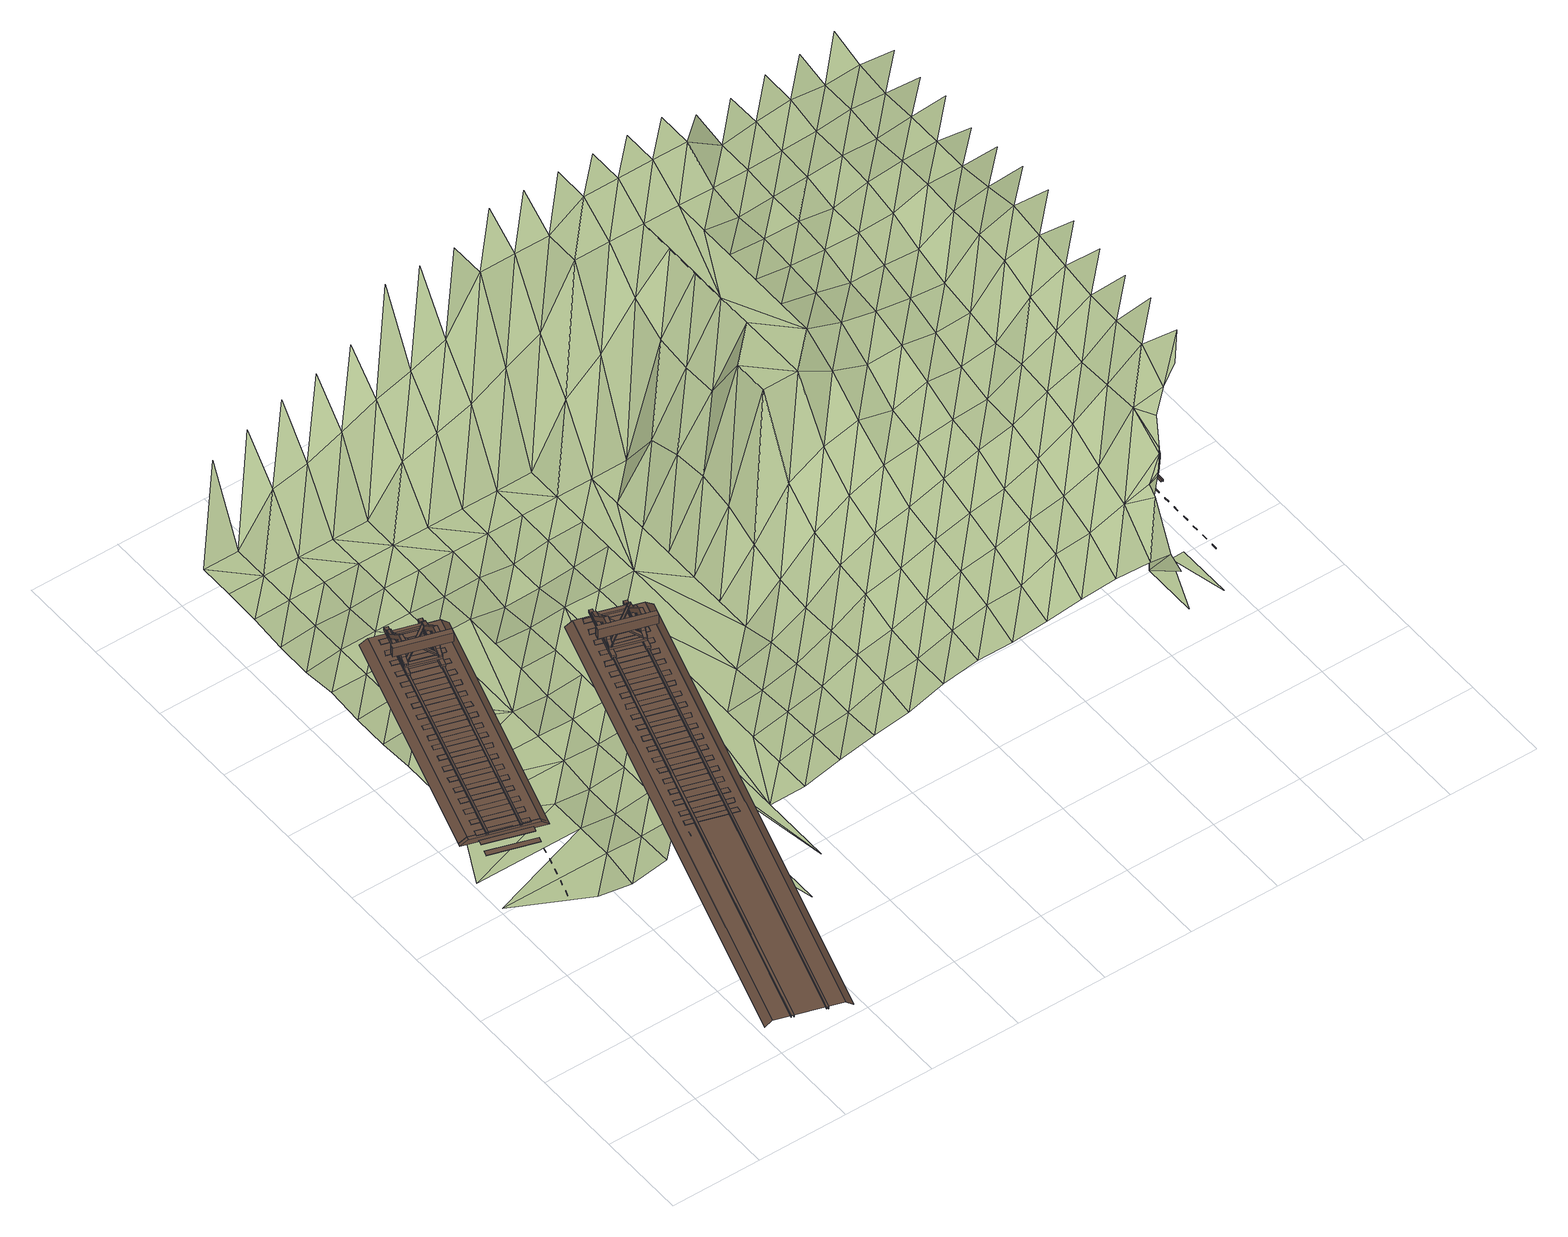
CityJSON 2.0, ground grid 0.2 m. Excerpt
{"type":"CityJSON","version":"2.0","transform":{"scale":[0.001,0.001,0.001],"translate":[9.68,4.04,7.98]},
"CityObjects":{
"railway1":{"type":"Railway","attributes":{"function":"1855"},"geometry":[{"type":"MultiSurface","lod":"3","boundaries":[[[0,1,2,3]],[[4,5,6,7]],[[8,9,10,11]],[[12,13,14,15]],[[16,17,15,14]],[[18,19,17,16]],[[20,21,22,23]],[[24,25,26,27]],[[28,29,27,26]],[[30,31,29,28]],[[32,33,34,35]],[[36,37,38,39]],[[40,41,42,43]],[[44,45,46,47]],[[39,38,48,49]],[[50,51,49,48]],[[52,53,54,55]],[[13,18,16,14]],[[55,54,56,57]],[[58,59,57,56]],[[60,61,62,63]],[[64,65,66,67]],[[25,30,28,26]],[[67,66,68,69]],[[70,71,69,68]],[[72,73,74,75]],[[37,50,48,38]],[[76,77,78,79]],[[79,78,80,81]],[[82,83,81,80]],[[84,85,86,87]],[[53,58,56,54]],[[61,88,89,62]],[[62,89,90,63]],[[91,60,63,90]],[[92,93,94,95]],[[65,70,68,66]],[[73,96,97,74]],[[74,97,98,75]],[[35,32,99,100]],[[101,72,75,98]],[[102,103,104,105]],[[77,82,80,78]],[[85,106,107,86]],[[86,107,108,87]],[[109,110,111,112]],[[113,84,87,108]],[[88,91,90,89]],[[93,114,115,94]],[[94,115,116,95]],[[117,118,119,120]],[[121,92,95,116]],[[122,123,124,125]],[[126,125,124,127]],[[127,128,129,126]],[[96,101,98,97]],[[103,130,131,104]],[[104,131,132,105]],[[133,134,135,136]],[[137,102,105,132]],[[110,138,139,111]],[[106,113,108,107]],[[111,139,140,112]],[[141,109,112,140]],[[32,33,142,99]],[[143,144,145,146]],[[118,147,148,119]],[[114,121,116,115]],[[119,148,149,120]],[[150,117,120,149]],[[151,152,153,154]],[[134,155,156,135]],[[130,137,132,131]],[[157,158,159,160]],[[135,156,161,136]],[[162,160,159,163]],[[163,164,165,162]],[[166,133,136,161]],[[167,168,169,170]],[[138,141,140,139]],[[144,171,172,145]],[[173,174,175,176]],[[145,172,177,146]],[[178,179,180,181]],[[182,143,146,177]],[[183,184,185,186]],[[187,188,189,190]],[[191,192,193,194]],[[147,150,149,148]],[[152,195,196,153]],[[197,198,199,200]],[[153,196,201,154]],[[202,151,154,201]],[[203,204,205,206]],[[204,207,208,205]],[[33,34,209,142]],[[210,211,212,213]],[[214,215,205,204]],[[205,215,216,217]],[[155,166,161,156]],[[218,219,220,221]],[[222,223,224,225]],[[168,226,227,169]],[[216,228,229,217]],[[228,222,225,229]],[[169,227,230,170]],[[224,223,231,232]],[[233,234,235,236]],[[237,233,236,238]],[[239,240,241,242]],[[243,167,170,230]],[[244,245,246,247]],[[248,237,238,249]],[[250,239,242,251]],[[252,253,250,251]],[[234,254,255,235]],[[256,254,234,233,237,248,204,205,217,229,225,224,232,257,258,259,260]],[[261,262,263,264]],[[171,182,177,172]],[[265,191,194,266]],[[267,268,204,259]],[[269,270,231,223,222,228,216,215,214,249,238,236,235,255,271,272,273]],[[188,274,275,189]],[[265,276,192,191]],[[266,194,193,277]],[[189,275,278,190]],[[279,280,185,184]],[[281,282,204,268]],[[276,277,193,192]],[[257,232,231,270]],[[271,255,254,256]],[[283,187,190,278]],[[284,285,286,287]],[[185,280,288,186]],[[184,183,289,279]],[[290,291,292,293]],[[294,287,286,295]],[[198,296,297,199]],[[183,186,288,289]],[[298,200,199,297]],[[299,300,301,302]],[[272,271,256,260]],[[303,197,200,298]],[[195,202,201,196]],[[211,304,305,212]],[[212,305,306,213]],[[307,178,181,308]],[[309,210,213,306]],[[310,311,312,313]],[[219,314,315,220]],[[316,317,258,259]],[[258,257,270,269]],[[318,259,258,319]],[[320,221,220,315]],[[316,321,322,317]],[[259,258,269,273]],[[323,324,203,206]],[[317,322,325,326,319,258]],[[318,327,282,321,316,259]],[[328,218,221,320]],[[281,268,267,329],[287,294,330,284]],[[259,204,282,331],[332,295,286,285]],[[333,207,204,203,324,331]],[[323,206,205,208,334,335]],[[207,333,334,208]],[[336,337,338,339]],[[226,243,230,227]],[[318,319,326,327]],[[245,340,341,246]],[[342,282,325,343]],[[282,325,322,321]],[[343,325,344,345]],[[246,341,346,247]],[[282,327,326,325]],[[276,265,266,277]],[[347,348,349,350]],[[351,244,247,346]],[[262,352,353,263]],[[345,344,354,355]],[[355,354,348,347]],[[356,264,263,353]],[[357,350,349,358]],[[359,360,361,362]],[[363,364,360,359]],[[365,366,367,368]],[[369,261,264,356]],[[370,365,368,371]],[[372,373,364,363]],[[274,283,278,275]],[[374,375,376,377]],[[378,379,370,371]],[[291,380,381,292]],[[382,383,384,385,386,387,361,360,364,373,342,343,345,355,347,350,357]],[[362,361,387,388]],[[292,381,389,293]],[[330,332,285,284]],[[390,313,312,391]],[[392,290,293,389]],[[330,294,295,332]],[[388,393,394,331,335,395,358,349,348,354,344,325,282,372,363,359,362]],[[300,396,397,301]],[[329,267,259,331]],[[289,288,280,279]],[[296,303,298,297]],[[312,311,398,391]],[[313,390,399,310]],[[400,302,301,397]],[[399,398,311,310]],[[329,331,282,281]],[[395,382,357,358]],[[386,393,388,387]],[[99,142,209,100]],[[401,299,302,400]],[[402,403,404,405]],[[304,309,306,305]],[[385,394,393,386]],[[314,328,320,315]],[[337,406,407,338]],[[408,339,338,407]],[[409,336,339,408]],[[410,411,412,413]],[[340,351,346,341]],[[335,383,382,395]],[[331,384,383,335]],[[331,324,323,335]],[[414,307,308,415]],[[333,331,335,334]],[[352,369,356,353]],[[375,416,417,376]],[[418,377,376,417]],[[399,390,391,398]],[[419,374,377,418]],[[380,392,389,381]],[[420,421,422,423]],[[396,401,400,397]],[[403,424,425,404]],[[426,405,404,425]],[[427,402,405,426]],[[428,429,430,431]],[[406,409,408,407]],[[411,432,433,412]],[[434,413,412,433]],[[435,410,413,434]],[[436,437,438,439]],[[416,419,418,417]],[[421,440,441,422]],[[442,423,422,441]],[[443,420,423,442]],[[444,445,446,447]],[[424,427,426,425]],[[429,448,449,430]],[[450,431,430,449]],[[451,428,431,450]],[[452,453,454,455]],[[432,435,434,433]],[[437,456,457,438]],[[458,439,438,457]],[[459,436,439,458]],[[460,461,462,463]],[[440,443,442,441]],[[445,464,465,446]],[[466,447,446,465]],[[467,444,447,466]],[[468,469,470,471]],[[448,451,450,449]],[[453,472,473,454]],[[474,455,454,473]],[[475,452,455,474]],[[476,477,478,479]],[[456,459,458,457]],[[461,480,481,462]],[[482,483,484,485]],[[486,463,462,481]],[[487,460,463,486]],[[488,489,490,491]],[[492,493,494,495]],[[464,467,466,465]],[[469,496,497,470]],[[498,499,500,501]],[[499,502,503,500]],[[504,471,470,497]],[[505,506,500,499]],[[507,468,471,504]],[[500,506,508,509]],[[510,511,512,513]],[[514,515,516,517]],[[508,518,519,509]],[[518,514,517,519]],[[472,475,474,473]],[[516,515,520,521]],[[477,522,523,478]],[[524,525,526,527]],[[528,524,527,529]],[[530,479,478,523]],[[531,528,529,532]],[[533,534,525,524,528,531,499,500,509,519,517,516,521,535,536,537,538]],[[525,534,539,526]],[[540,476,479,530]],[[541,542,543,544]],[[545,492,495,546]],[[547,548,499,537]],[[549,550,520,515,514,518,508,506,505,532,529,527,526,539,551,552,553]],[[546,495,494,554]],[[545,555,493,492]],[[480,487,486,481]],[[556,557,499,548]],[[558,559,484,483]],[[489,560,561,490]],[[551,539,534,533]],[[555,554,494,493]],[[535,521,520,550]],[[562,563,564,565]],[[483,482,566,558]],[[484,559,567,485]],[[568,491,490,561]],[[569,565,564,570]],[[482,485,567,566]],[[571,488,491,568]],[[572,573,574,575]],[[552,551,533,538]],[[496,507,504,497]],[[511,576,577,512]],[[578,579,580,581]],[[582,513,512,577]],[[536,535,550,549]],[[583,584,536,537]],[[583,585,586,584]],[[587,510,513,582]],[[588,537,536,589]],[[537,536,549,553]],[[556,548,547,590],[565,569,591,562]],[[537,499,557,592],[593,570,564,563]],[[594,595,498,501]],[[588,596,557,585,583,537]],[[584,586,597,598,589,536]],[[599,502,499,498,595,592]],[[594,501,500,503,600,601]],[[502,599,600,503]],[[602,557,597,603]],[[557,597,586,585]],[[588,589,598,596]],[[603,597,604,605]],[[522,540,530,523]],[[557,596,598,597]],[[542,606,607,543]],[[555,545,546,554]],[[608,609,610,611]],[[612,544,543,607]],[[605,604,613,614]],[[614,613,609,608]],[[615,611,610,616]],[[617,541,544,612]],[[618,619,620,621]],[[622,623,619,618]],[[624,625,623,622]],[[626,627,628,629,630,631,620,619,623,625,602,603,605,614,608,611,615]],[[621,620,631,632]],[[560,571,568,561]],[[591,593,563,562]],[[573,633,634,574]],[[635,581,580,636]],[[591,569,570,593]],[[632,637,638,592,601,639,616,610,609,613,604,597,557,624,622,618,621]],[[640,575,574,634]],[[566,567,559,558]],[[590,547,537,592]],[[580,579,641,636]],[[581,635,642,578]],[[643,572,575,640]],[[590,592,557,556]],[[639,626,615,616]],[[630,637,632,631]],[[642,641,579,578]],[[178,307,414,179]],[[576,587,582,577]],[[629,638,637,630]],[[601,627,626,639]],[[592,628,627,601]],[[606,617,612,607]],[[592,595,594,601]],[[599,592,601,600]],[[642,635,636,641]],[[633,643,640,634]]]}]},
"terrain1":{"type":"TINRelief","geometry":[{"type":"CompositeSurface","lod":"3","boundaries":[[[644,645,646]],[[647,648,649]],[[650,645,644]],[[650,647,649]],[[644,646,651]],[[652,653,654]],[[655,654,648]],[[652,656,653]],[[657,644,651]],[[658,659,656]],[[660,657,651]],[[655,648,647]],[[661,650,644]],[[658,656,652]],[[662,663,659]],[[661,644,657]],[[664,647,650]],[[665,652,654]],[[662,659,658]],[[666,667,663]],[[664,650,661]],[[668,654,655]],[[662,666,663]],[[669,657,660]],[[670,671,667]],[[665,654,668]],[[664,655,647]],[[665,658,652]],[[670,667,666]],[[672,661,657]],[[673,674,671]],[[669,672,657]],[[673,671,670]],[[675,664,661]],[[676,677,674]],[[678,666,662]],[[679,662,658]],[[680,677,676]],[[675,661,672]],[[673,676,674]],[[681,655,664]],[[682,670,666]],[[669,675,672]],[[665,679,658]],[[681,664,675]],[[683,668,655]],[[678,682,666]],[[680,676,684]],[[679,678,662]],[[685,673,670]],[[686,669,687]],[[681,683,655]],[[688,680,684]],[[689,665,668]],[[685,670,682]],[[675,669,686]],[[673,690,676]],[[689,668,683]],[[690,673,685]],[[686,681,675]],[[684,676,691]],[[692,682,678]],[[689,693,665]],[[694,678,679]],[[691,676,690]],[[695,679,665]],[[696,683,681]],[[692,678,694]],[[697,685,682]],[[693,695,665]],[[698,684,691]],[[696,681,686]],[[699,696,686]],[[700,689,683]],[[690,685,697]],[[692,697,682]],[[701,694,679]],[[696,700,683]],[[702,693,689]],[[695,693,703]],[[704,691,690]],[[695,701,679]],[[690,697,705]],[[706,699,707]],[[708,692,694]],[[702,689,700]],[[709,703,693]],[[699,706,696]],[[704,690,705]],[[710,707,711]],[[708,694,701]],[[696,702,700]],[[712,697,692]],[[702,709,693]],[[713,695,703]],[[710,714,707]],[[715,691,704]],[[705,697,712]],[[712,692,708]],[[713,703,709]],[[716,701,695]],[[702,696,717]],[[718,704,705]],[[705,712,719]],[[716,695,713]],[[720,710,711]],[[721,708,701]],[[714,722,707]],[[717,709,702]],[[717,696,706]],[[718,705,719]],[[722,706,707]],[[721,712,708]],[[720,711,723]],[[716,721,701]],[[724,714,710]],[[725,713,709]],[[726,704,718]],[[724,710,720]],[[727,728,714]],[[729,719,712]],[[717,725,709]],[[712,721,730]],[[722,714,728]],[[731,716,713]],[[724,727,714]],[[729,712,730]],[[732,718,719]],[[731,713,725]],[[733,720,723]],[[734,721,716]],[[735,717,706]],[[736,728,727]],[[732,719,729]],[[736,722,728]],[[730,721,734]],[[737,733,723]],[[734,716,731]],[[738,724,720]],[[722,735,706]],[[739,725,717]],[[740,718,732]],[[738,720,733]],[[741,729,730]],[[742,727,724]],[[730,734,743]],[[739,717,735]],[[744,731,725]],[[741,730,743]],[[742,724,738]],[[745,732,729]],[[746,736,727]],[[739,744,725]],[[747,733,737]],[[748,734,731]],[[749,722,736]],[[749,735,722]],[[742,746,727]],[[745,729,741]],[[747,737,750]],[[748,731,744]],[[751,738,733]],[[743,734,752]],[[753,739,735]],[[754,732,745]],[[755,736,746]],[[755,749,736]],[[747,751,733]],[[752,734,748]],[[756,742,738]],[[757,741,743]],[[749,753,735]],[[758,744,739]],[[756,738,751]],[[757,743,752]],[[759,746,742]],[[760,745,741]],[[758,739,753]],[[761,747,750]],[[762,748,744]],[[756,759,742]],[[755,763,749]],[[760,741,757]],[[749,758,753]],[[752,748,762]],[[764,755,746]],[[761,750,765]],[[758,762,744]],[[763,755,766]],[[767,751,747]],[[764,746,759]],[[768,745,760]],[[766,755,769]],[[767,747,761]],[[763,770,749]],[[771,757,752]],[[772,756,751]],[[752,762,773]],[[758,749,774]],[[769,755,764]],[[763,766,775]],[[771,752,773]],[[772,751,767]],[[776,749,770]],[[770,763,777]],[[760,757,778]],[[779,759,756]],[[780,761,765]],[[774,762,758]],[[775,766,769]],[[774,749,776]],[[777,763,781]],[[778,757,771]],[[772,779,756]],[[782,764,759]],[[780,765,783]],[[784,767,761]],[[773,762,785]],[[781,763,775]],[[770,777,786]],[[787,760,778]],[[782,759,779]],[[769,764,788]],[[784,761,780]],[[785,762,774]],[[789,772,767]],[[790,771,773]],[[786,777,781]],[[776,770,791]],[[788,764,782]],[[775,769,792]],[[789,767,784]],[[790,773,785]],[[793,779,772]],[[794,778,771]],[[791,770,786]],[[795,780,783]],[[796,774,776]],[[792,769,788]],[[781,775,797]],[[793,772,789]],[[794,771,790]],[[798,782,779]],[[799,795,783]],[[791,796,776]],[[800,784,780]],[[801,785,774]],[[797,775,792]],[[802,786,781]],[[793,798,779]],[[794,803,778]],[[804,788,782]],[[800,780,795]],[[801,774,796]],[[805,789,784]],[[790,785,806]],[[802,781,797]],[[807,791,786]],[[804,782,798]],[[808,792,788]],[[806,785,801]],[[805,784,800]],[[809,794,790]],[[810,793,789]],[[807,786,802]],[[811,795,799]],[[808,797,792]],[[812,796,791]],[[808,788,804]],[[809,790,806]],[[810,789,805]],[[813,798,793]],[[811,799,814]],[[812,791,807]],[[815,800,795]],[[816,801,796]],[[817,802,797]],[[809,818,794]],[[813,793,810]],[[819,804,798]],[[811,815,795]],[[797,808,817]],[[816,796,812]],[[820,805,800]],[[821,806,801]],[[822,807,802]],[[813,819,798]],[[808,804,823]],[[820,800,815]],[[821,801,816]],[[824,810,805]],[[825,809,806]],[[822,802,817]],[[826,811,814]],[[812,807,827]],[[823,804,819]],[[824,805,820]],[[825,806,821]],[[828,813,810]],[[817,808,829]],[[826,814,830]],[[827,807,822]],[[831,815,811]],[[832,816,812]],[[829,808,823]],[[828,810,824]],[[833,809,825]],[[834,819,813]],[[817,829,822]],[[831,811,826]],[[832,812,827]],[[821,816,835]],[[836,820,815]],[[834,813,828]],[[822,832,827]],[[837,823,819]],[[835,816,832]],[[831,836,815]],[[838,825,821]],[[839,824,820]],[[832,822,835]],[[840,826,830]],[[834,837,819]],[[841,829,823]],[[838,821,835]],[[839,820,836]],[[822,829,842]],[[843,829,844]],[[845,828,824]],[[840,830,846]],[[847,831,826]],[[841,823,837]],[[848,844,829]],[[835,822,849]],[[850,825,838]],[[845,824,839]],[[842,829,843]],[[851,834,828]],[[847,826,840]],[[852,836,831]],[[848,829,841]],[[849,822,842]],[[853,843,844]],[[851,828,845]],[[842,843,854]],[[855,837,834]],[[852,831,847]],[[856,839,836]],[[857,838,835]],[[853,844,848]],[[858,840,846]],[[859,854,843]],[[855,834,851]],[[860,841,837]],[[852,856,836]],[[849,857,835]],[[861,845,839]],[[858,846,862]],[[859,843,853]],[[863,847,840]],[[864,842,854]],[[855,860,837]],[[865,848,841]],[[861,839,856]],[[866,838,857]],[[867,851,845]],[[863,840,858]],[[864,854,859]],[[868,852,847]],[[869,849,842]],[[865,841,860]],[[870,853,848]],[[867,845,861]],[[871,855,851]],[[872,858,862]],[[868,847,863]],[[864,869,842]],[[873,856,852]],[[874,857,849]],[[872,862,875]],[[870,848,865]],[[876,859,853]],[[871,851,867]],[[877,878,875]],[[858,872,879]],[[880,860,855]],[[873,852,868]],[[874,849,869]],[[881,861,856]],[[875,878,872]],[[876,853,870]],[[858,879,882]],[[872,878,879]],[[883,863,858]],[[884,864,859]],[[880,855,871]],[[878,885,879]],[[886,887,878]],[[879,885,888]],[[889,865,860]],[[873,881,856]],[[879,888,890]],[[891,857,874]],[[879,890,892]],[[893,867,861]],[[883,858,882]],[[882,879,892]],[[884,859,876]],[[892,890,894]],[[885,878,887]],[[895,868,863]],[[896,869,864]],[[897,892,894]],[[880,889,860]],[[892,897,882]],[[898,870,865]],[[893,861,881]],[[899,882,897]],[[900,882,899]],[[901,871,867]],[[882,900,902]],[[895,863,883]],[[896,864,884]],[[902,883,882]],[[903,873,868]],[[904,874,869]],[[898,865,889]],[[905,876,870]],[[887,906,907]],[[901,867,893]],[[883,902,908]],[[909,880,871]],[[903,868,895]],[[896,904,869]],[[910,881,873]],[[905,870,898]],[[911,884,876]],[[909,871,901]],[[912,889,880]],[[910,873,903]],[[913,874,904]],[[883,908,914]],[[915,893,881]],[[911,876,905]],[[916,895,883]],[[917,896,884]],[[912,880,909]],[[918,898,889]],[[910,915,881]],[[901,893,919]],[[916,883,914]],[[917,884,911]],[[920,903,895]],[[921,904,896]],[[912,918,889]],[[922,905,898]],[[919,893,915]],[[909,901,923]],[[920,895,916]],[[921,896,917]],[[924,910,903]],[[922,898,918]],[[925,911,905]],[[923,901,919]],[[926,912,909]],[[924,903,920]],[[921,927,904]],[[928,915,910]],[[925,905,922]],[[929,916,914]],[[930,917,911]],[[926,909,923]],[[931,929,914]],[[932,918,912]],[[928,910,924]],[[933,919,915]],[[930,911,925]],[[934,920,916]],[[935,921,917]],[[932,912,926]],[[936,922,918]],[[928,933,915]],[[937,923,919]],[[935,917,930]],[[938,924,920]],[[932,936,918]],[[939,925,922]],[[937,919,933]],[[940,926,923]],[[941,921,935]],[[942,928,924]],[[939,922,936]],[[943,930,925]],[[940,923,937]],[[944,932,926]],[[945,933,928]],[[943,925,939]],[[946,935,930]],[[944,926,940]],[[947,936,932]],[[948,937,933]],[[946,930,943]],[[947,932,944]],[[949,939,936]],[[950,940,937]],[[951,935,946]],[[947,949,936]],[[952,943,939]],[[953,944,940]],[[952,939,949]],[[954,946,943]],[[955,947,944]],[[954,943,952]],[[956,949,947]],[[957,946,954]],[[958,952,949]],[[959,954,952]]]}]},
"railway2":{"type":"Railway","attributes":{"function":"1855"},"geometry":[{"type":"MultiSurface","lod":"3","boundaries":[[[960,961,962,963]],[[964,965,966,967]],[[968,969,970,971]],[[972,973,974,975]],[[976,977,978,979]],[[980,981,982,983]],[[984,985,986,987]]]}]},
"railway3":{"type":"Railway","attributes":{"function":"1855"},"geometry":[{"type":"MultiSurface","lod":"3","boundaries":[[[988,989,990,991]],[[992,993,989,988]],[[994,995,996,997]],[[998,999,993,992]],[[1000,1001,1002,1003]],[[1004,1005,1006,1007]],[[1008,1009,1010,1011]],[[1012,1013,1014,1015]],[[1016,1017,999,998]],[[1018,1012,1015,1019]],[[1020,1021,1022,1023]],[[1024,1018,1019,1025]],[[1011,1010,1026,1027]],[[1028,1029,1030,1031]],[[1032,1033,1017,1016]],[[1034,1035,1013,1012]],[[1036,1037,1038,1039]],[[1040,1034,1012,1018]],[[1041,1042,1043,1044]],[[1027,1026,1045,1046]],[[1047,1040,1018,1024]],[[1048,1049,1033,1032]],[[1050,1051,1052,1053]],[[1054,1055,1056,1057]],[[1046,1045,1058,1059]],[[1060,1061,1062,1063]],[[1064,1065,1049,1048]],[[1066,1067,1068,1069]],[[1059,1058,1070,1071]],[[1072,1073,1065,1064]],[[1074,1075,1076,1077]],[[1078,1079,1035,1034]],[[1080,1081,1082,1083]],[[1084,1078,1034,1040]],[[1085,1086,1073,1072]],[[1071,1070,1086,1085]],[[1087,1084,1040,1047]],[[1088,1089,1090,1091]],[[1092,1093,1094,1095]],[[1096,1097,1098,1099]],[[1100,1101,1102,1103]],[[1104,1105,1106,1107]],[[1108,1100,1103,1109]],[[1110,1111,1112,1113]],[[1114,1115,1116,1117]],[[1118,1108,1109,1119]],[[1120,1121,1079,1078]],[[1122,1120,1078,1084]],[[1123,1124,1125,1126]],[[1127,1128,1129,1130]],[[1131,1122,1084,1087]],[[1132,1133,1134,1135]],[[1136,1137,1138,1139]],[[1103,1102,1140,1141]],[[1142,1143,1144,1145]],[[1146,1147,1148,1149]],[[1109,1103,1141,1150]],[[1151,1152,1153,1154]],[[1155,1156,1157,1158]],[[1159,1160,1121,1120]],[[1119,1109,1150,1161]],[[1162,1163,1164,1165]],[[1166,1167,1168,1169]],[[1170,1159,1120,1122]],[[1171,1172,1173,1174]],[[1175,1176,1177,1178]],[[1179,1180,1181,1182]],[[1183,1184,1185,1186]],[[1187,1188,1189,1190]],[[1191,1170,1122,1131]],[[1192,1193,1194,1195]],[[1196,1197,1198,1199]],[[1141,1140,1200,1201]],[[1150,1141,1201,1202]],[[1203,1204,1160,1159]],[[1205,1203,1159,1170]],[[1161,1150,1202,1206]],[[1207,1205,1170,1191]],[[1201,1200,1208,1209]],[[1210,1211,1204,1203]],[[1202,1201,1209,1212]],[[1213,1210,1203,1205]],[[1206,1202,1212,1214]],[[1209,1208,1215,1216]],[[1217,1213,1205,1207]],[[1218,1219,1211,1210]],[[1051,1220,1221,1052]],[[1222,1008,1011,1223]],[[1212,1209,1216,1224]],[[1225,1218,1210,1213]],[[1216,1215,1226,1227]],[[1227,1226,1219,1218]],[[1228,1225,1213,1217]],[[1214,1212,1224,1229]],[[1224,1216,1227,1230]],[[1230,1227,1218,1225]],[[1231,1066,1069,1232]],[[1068,1233,1232,1069]],[[1067,1234,1233,1068]],[[1235,1230,1225,1228]],[[1229,1224,1230,1235]],[[1236,1080,1083,1237]],[[1082,1238,1237,1083]],[[1081,1239,1238,1082]],[[1223,1011,1027,1240]],[[1241,1092,1095,1242]],[[1089,1243,1244,1090]],[[1090,1244,1245,1091]],[[1094,1246,1242,1095]],[[1247,1088,1091,1245]],[[1093,1248,1246,1094]],[[1249,1032,1016,1250]],[[1097,1251,1252,1098]],[[1098,1252,1253,1099]],[[1254,1104,1107,1255]],[[1256,1096,1099,1253]],[[1106,1257,1255,1107]],[[1105,1258,1257,1106]],[[1259,1110,1113,1260]],[[1115,1261,1262,1116]],[[1112,1263,1260,1113]],[[1116,1262,1264,1117]],[[1240,1027,1046,1265]],[[1266,1114,1117,1264]],[[1111,1267,1263,1112]],[[1124,1268,1269,1125]],[[1270,1048,1032,1249]],[[1271,1127,1130,1272]],[[1125,1269,1273,1126]],[[1274,1123,1126,1273]],[[1129,1275,1272,1130]],[[1128,1276,1275,1129]],[[1277,1132,1135,1278]],[[1134,1279,1278,1135]],[[1137,1280,1281,1138]],[[1133,1282,1279,1134]],[[1138,1281,1283,1139]],[[1284,1136,1139,1283]],[[1265,1046,1059,1285]],[[1143,1286,1287,1144]],[[1288,1146,1149,1289]],[[1144,1287,1290,1145]],[[1148,1291,1289,1149]],[[1147,1292,1291,1148]],[[1293,1064,1048,1270]],[[1294,1142,1145,1290]],[[1152,1295,1296,1153]],[[1297,1155,1158,1298]],[[1157,1299,1298,1158]],[[1156,1300,1299,1157]],[[1153,1296,1301,1154]],[[1302,1151,1154,1301]],[[1303,1166,1169,1304]],[[1168,1305,1304,1169]],[[1167,1306,1305,1168]],[[1163,1307,1308,1164]],[[1164,1308,1309,1165]],[[1285,1059,1071,1310]],[[1311,1162,1165,1309]],[[1312,1072,1064,1293]],[[1172,1313,1314,1173]],[[1315,1175,1178,1316]],[[1177,1317,1316,1178]],[[1173,1314,1318,1174]],[[1176,1319,1317,1177]],[[1320,1171,1174,1318]],[[1180,1321,1322,1181]],[[1323,1183,1186,1324]],[[1181,1322,1325,1182]],[[1184,1326,1327,1185]],[[1185,1327,1324,1186]],[[1328,1179,1182,1325]],[[1188,1329,1330,1189]],[[1189,1330,1331,1190]],[[1332,1085,1072,1312]],[[1333,1192,1195,1334]],[[1194,1335,1334,1195]],[[1193,1336,1335,1194]],[[1310,1071,1085,1332]],[[1337,1187,1190,1331]],[[1197,1338,1339,1198]],[[1198,1339,1340,1199]],[[1341,1196,1199,1340]],[[1342,1343,1344,1345]],[[1346,1342,1345,1347]],[[1348,1346,1347,1349]],[[1345,1344,1350,1351]],[[1347,1345,1351,1352]],[[1349,1347,1352,1353]],[[1351,1350,1354,1355]],[[1239,1236,1237,1238]],[[1352,1351,1355,1356]],[[1353,1352,1356,1357]],[[1248,1241,1242,1246]],[[1355,1354,1358,1359]],[[1360,1361,1362,1363]],[[1356,1355,1359,1364]],[[1359,1358,1365,1366]],[[1367,1360,1363,1368]],[[1366,1365,1361,1360]],[[1357,1356,1364,1369]],[[1258,1254,1255,1257]],[[1370,1367,1368,1371]],[[1364,1359,1366,1372]],[[1372,1366,1360,1367]],[[1369,1364,1372,1373]],[[1373,1372,1367,1370]],[[1267,1259,1260,1263]],[[1276,1271,1272,1275]],[[1282,1277,1278,1279]],[[1292,1288,1289,1291]],[[1300,1297,1298,1299]],[[1306,1303,1304,1305]],[[1319,1315,1316,1317]],[[1326,1323,1324,1327]],[[1374,1223,1240,1375]],[[1336,1333,1334,1335]],[[1329,1337,1331,1330]],[[1338,1341,1340,1339]],[[1375,1240,1265,1376]],[[1376,1265,1285,1377]],[[1377,1285,1310,1378]],[[1378,1310,1332,1379]]]}]}
},
"vertices":[
[109,543,32],[114,556,32],[114,556,33],[109,543,33],[118,573,32],[122,583,32],[122,583,33],[118,573,33],[128,601,32],[131,613,32],[131,613,33],[128,601,33],[50,718,32],[154,686,32],[154,686,33],[50,718,33],[157,697,33],[54,729,33],[157,697,32],[54,729,32],[136,629,32],[140,641,32],[140,641,33],[136,629,33],[59,746,32],[162,714,32],[162,714,33],[59,746,33],[166,726,33],[62,757,33],[166,726,32],[62,757,32],[48,771,32],[186,729,32],[201,724,20],[32,776,20],[66,770,32],[170,739,32],[170,739,33],[66,770,33],[144,658,32],[147,669,32],[147,669,33],[144,658,33],[188,737,32],[50,779,32],[35,784,20],[202,732,20],[173,750,33],[70,782,33],[173,750,32],[70,782,32],[75,799,32],[178,767,32],[178,767,33],[75,799,33],[182,779,33],[79,810,33],[182,779,32],[79,810,32],[105,895,32],[101,884,32],[101,884,33],[105,895,33],[83,827,32],[187,795,32],[187,795,33],[83,827,33],[191,807,33],[86,839,33],[191,807,32],[86,839,32],[112,923,32],[109,912,32],[109,912,33],[112,923,33],[92,855,32],[195,824,32],[195,824,33],[92,855,33],[198,835,33],[96,867,33],[198,835,32],[96,867,32],[122,952,32],[118,940,32],[118,940,33],[122,952,33],[204,852,32],[204,852,33],[208,864,33],[208,864,32],[131,980,32],[127,969,32],[127,969,33],[131,980,33],[213,880,32],[213,880,33],[216,892,33],[211,1305,32],[195,1310,20],[216,892,32],[139,1008,32],[136,997,32],[136,997,33],[139,1008,33],[221,909,32],[221,909,33],[224,920,33],[147,1033,32],[143,1021,32],[143,1021,33],[147,1033,33],[224,920,32],[230,937,32],[230,937,33],[234,948,33],[155,1061,32],[152,1050,32],[152,1050,33],[155,1061,33],[234,948,32],[247,1300,33],[82,761,33],[82,761,39],[247,1300,39],[250,1299,39],[86,760,39],[86,760,33],[250,1299,33],[239,965,32],[239,965,33],[242,977,33],[163,1089,32],[160,1078,32],[160,1078,33],[163,1089,33],[242,977,32],[246,990,32],[246,990,33],[250,1001,33],[250,1001,32],[349,1263,32],[173,1118,32],[169,1106,32],[169,1106,33],[173,1118,33],[255,1018,32],[255,1018,33],[259,1030,33],[259,1030,32],[181,1146,32],[178,1135,32],[178,1135,33],[181,1146,33],[264,1046,32],[264,1046,33],[312,1280,33],[147,741,33],[147,741,39],[312,1280,39],[266,1058,33],[316,1279,39],[150,740,39],[150,740,33],[316,1279,33],[266,1058,32],[189,1174,32],[186,1163,32],[186,1163,33],[189,1174,33],[272,1075,32],[272,1075,33],[389,543,32],[386,532,32],[386,532,33],[389,543,33],[275,1086,33],[545,1115,32],[530,1120,20],[205,59,20],[221,56,32],[275,1086,32],[195,1211,80],[191,1200,80],[191,1200,103],[195,1211,103],[198,1203,32],[195,1191,32],[195,1191,33],[198,1203,33],[208,1178,36],[214,1176,36],[214,1176,43],[208,1178,43],[281,1103,32],[281,1103,33],[397,572,32],[394,561,32],[394,561,33],[397,572,33],[285,1115,33],[285,1115,32],[214,1197,48],[213,1194,48],[213,1194,52],[214,1197,52],[216,1192,48],[216,1192,52],[364,1258,20],[207,1231,32],[204,1220,32],[204,1220,33],[207,1231,33],[220,1191,48],[220,1191,52],[224,1203,59],[216,1205,59],[405,596,32],[402,585,32],[402,585,33],[405,596,33],[224,1203,84],[224,1203,103],[216,1205,103],[216,1205,84],[290,1131,32],[290,1131,33],[226,1210,75],[218,1213,75],[293,1143,33],[227,1218,103],[221,1220,103],[218,1213,59],[221,1220,75],[227,1218,75],[226,1210,59],[221,1220,52],[227,1218,52],[580,1105,39],[580,1105,33],[253,40,33],[253,40,39],[293,1143,32],[216,1259,32],[211,1248,32],[211,1248,33],[216,1259,33],[221,1220,48],[227,1218,48],[583,1104,39],[258,38,39],[258,38,33],[583,1104,33],[223,1228,84],[231,1226,84],[234,1262,52],[236,1270,55],[240,1285,52],[240,1285,48],[234,1262,48],[413,625,32],[410,613,32],[410,613,33],[413,625,33],[245,1301,36],[245,1301,43],[240,1285,43],[213,1194,43],[248,1283,52],[243,1268,55],[240,1260,52],[240,1260,48],[248,1283,48],[298,1160,32],[298,1160,33],[253,1298,36],[253,1298,43],[301,1171,33],[306,1165,80],[306,1165,103],[285,1171,43],[285,1171,48],[301,1171,32],[246,1275,43],[246,1275,48],[223,1199,48],[223,1199,43],[310,1176,103],[310,1176,80],[224,1288,32],[221,1276,32],[221,1276,33],[224,1288,33],[280,1181,43],[280,1181,48],[498,529,32],[498,529,33],[500,541,33],[423,653,32],[419,642,32],[419,642,33],[423,653,33],[500,541,32],[307,1188,32],[307,1188,33],[311,1199,33],[682,1073,32],[359,14,32],[311,1199,32],[281,1156,36],[281,1156,43],[272,1158,43],[272,1158,36],[505,554,32],[505,554,33],[239,1282,48],[239,1282,52],[243,1284,48],[243,1284,52],[509,565,33],[281,1173,48],[281,1173,52],[309,1264,52],[309,1264,48],[285,1171,52],[285,1175,52],[285,1175,48],[509,565,32],[313,1263,43],[303,1258,43],[313,1263,48],[303,1258,48],[312,1259,48],[312,1259,52],[313,1263,52],[431,681,32],[428,670,32],[428,670,33],[431,681,33],[316,1216,32],[316,1216,33],[278,1174,48],[278,1174,52],[288,1183,59],[281,1185,59],[319,1228,33],[281,1185,84],[288,1183,84],[288,1183,103],[281,1185,103],[319,1228,32],[514,581,32],[514,581,33],[291,1190,75],[282,1193,75],[516,593,33],[285,1200,103],[293,1198,103],[291,1190,59],[282,1193,59],[285,1200,75],[293,1198,75],[293,1198,52],[285,1200,52],[644,1085,39],[644,1085,33],[319,19,33],[319,19,39],[516,593,32],[647,1084,39],[323,17,39],[293,1198,48],[285,1200,48],[439,710,32],[437,698,32],[437,698,33],[439,710,33],[323,17,33],[647,1084,33],[323,1245,32],[323,1245,33],[301,1250,55],[306,1265,52],[306,1265,48],[298,1243,48],[298,1243,52],[288,1208,84],[296,1206,84],[327,1256,33],[310,1281,36],[310,1281,43],[327,1256,32],[306,1240,52],[306,1240,48],[309,1248,55],[522,610,32],[522,610,33],[317,1278,43],[317,1278,36],[525,622,33],[525,622,32],[448,738,32],[445,727,32],[445,727,33],[448,738,33],[531,638,32],[531,638,33],[535,650,33],[535,650,32],[457,766,32],[454,755,32],[454,755,33],[457,766,33],[698,1069,20],[374,9,20],[540,667,32],[540,667,33],[543,678,33],[543,678,32],[466,795,32],[461,783,32],[461,783,33],[466,795,33],[548,695,32],[548,695,33],[551,707,33],[551,707,32],[474,823,32],[471,812,32],[471,812,33],[474,823,33],[557,723,32],[557,723,33],[561,735,33],[561,735,32],[483,851,32],[480,840,32],[480,840,33],[483,851,33],[566,752,32],[566,752,33],[569,763,33],[569,763,32],[492,880,32],[487,868,32],[487,868,33],[492,880,33],[573,780,32],[573,780,33],[577,791,33],[577,791,32],[500,908,32],[497,896,32],[497,896,33],[500,908,33],[583,808,32],[583,808,33],[586,820,33],[586,820,32],[509,936,32],[506,925,32],[506,925,33],[509,936,33],[592,837,32],[592,837,33],[595,848,33],[595,848,32],[518,965,32],[514,953,32],[514,953,33],[518,965,33],[599,865,32],[599,865,33],[604,876,33],[604,876,32],[527,993,32],[522,981,32],[522,981,33],[527,993,33],[609,893,32],[609,893,33],[529,1022,80],[525,1011,80],[525,1011,103],[529,1022,103],[612,905,33],[612,905,32],[535,1021,32],[532,1010,32],[532,1010,33],[535,1021,33],[541,989,36],[550,986,36],[550,986,43],[541,989,43],[618,922,32],[618,922,33],[548,1008,48],[547,1004,48],[547,1004,52],[548,1008,52],[551,1003,48],[551,1003,52],[621,933,33],[554,1002,48],[554,1002,52],[621,933,32],[557,1013,59],[550,1016,59],[544,1049,32],[540,1038,32],[540,1038,33],[544,1049,33],[557,1013,84],[557,1013,103],[550,1016,103],[550,1016,84],[560,1021,75],[553,1023,75],[563,1029,103],[554,1031,103],[625,950,32],[625,950,33],[553,1023,59],[554,1031,75],[563,1029,75],[560,1021,59],[554,1031,52],[563,1029,52],[630,961,33],[554,1031,48],[563,1029,48],[567,1073,52],[557,1038,84],[570,1081,55],[575,1096,52],[575,1096,48],[567,1073,48],[564,1036,84],[630,961,32],[553,1078,32],[548,1066,32],[548,1066,33],[553,1078,33],[579,1111,36],[579,1111,43],[575,1096,43],[547,1004,43],[582,1094,52],[577,1078,55],[575,1071,52],[575,1071,48],[582,1094,48],[586,1109,43],[586,1109,36],[618,982,43],[618,982,48],[640,975,80],[640,975,103],[634,978,32],[634,978,33],[580,1086,43],[580,1086,48],[557,1009,48],[557,1009,43],[644,987,80],[644,987,103],[638,990,33],[614,992,43],[614,992,48],[638,990,32],[561,1106,32],[557,1095,32],[557,1095,33],[561,1106,33],[644,1006,32],[644,1006,33],[615,967,36],[615,967,43],[607,969,43],[607,969,36],[647,1018,33],[573,1092,48],[573,1092,52],[615,983,48],[615,983,52],[647,1018,32],[579,1095,48],[579,1095,52],[647,1074,43],[637,1068,43],[647,1074,48],[637,1068,48],[644,1075,52],[644,1075,48],[621,986,48],[618,982,52],[621,986,52],[646,1070,48],[646,1070,52],[647,1074,52],[612,984,48],[612,984,52],[623,993,59],[615,996,59],[652,1035,32],[652,1035,33],[615,996,84],[623,993,84],[623,993,103],[615,996,103],[656,1046,33],[625,1001,75],[618,1003,75],[620,1011,103],[628,1009,103],[656,1046,32],[625,1001,59],[618,1003,59],[620,1011,75],[628,1009,75],[628,1009,52],[620,1011,52],[628,1009,48],[620,1011,48],[634,1061,55],[640,1076,52],[640,1076,48],[633,1053,48],[633,1053,52],[622,1019,84],[630,1016,84],[660,1063,32],[660,1063,33],[644,1091,36],[644,1091,43],[640,1051,52],[640,1051,48],[643,1058,55],[663,1075,33],[652,1089,43],[652,1089,36],[663,1075,32],
[240,599,20],[0,599,20],[160,519,20],[240,760,20],[80,840,20],[0,680,20],[240,680,20],[240,519,5],[160,1080,20],[80,1000,20],[80,920,20],[320,840,20],[80,1080,13],[320,599,17],[160,1160,20],[80,1160,13],[320,519,20],[320,680,9],[160,1240,20],[80,1240,20],[320,760,10],[320,1000,20],[160,1320,20],[80,1320,9],[320,920,20],[400,599,20],[160,1400,18],[80,1400,9],[400,680,20],[160,1480,20],[80,1480,18],[400,760,20],[160,1560,20],[80,1560,20],[240,1320,20],[320,1240,20],[80,1640,20],[400,840,16],[240,1400,14],[400,920,17],[160,1640,20],[240,1480,20],[480,840,20],[480,280,20],[160,1720,196],[400,1000,13],[240,1560,20],[240,1640,135],[320,1400,20],[400,1080,20],[320,1320,20],[400,1240,20],[480,920,20],[320,1480,20],[240,1720,228],[560,360,20],[480,1000,20],[400,1320,15],[480,1080,20],[400,1160,20],[320,1640,155],[320,1560,20],[560,1080,20],[560,519,20],[400,1400,20],[480,1160,15],[640,599,20],[640,519,20],[400,1480,20],[480,1240,4],[640,680,20],[320,1720,259],[480,1320,17],[560,1160,20],[400,1640,190],[400,1560,20],[720,599,42],[480,1400,20],[640,1080,20],[720,519,43],[720,680,38],[560,1240,5],[400,1720,279],[720,760,30],[640,760,20],[480,1560,128],[480,1480,20],[560,1320,4],[480,1640,227],[800,599,55],[560,1400,20],[640,1160,17],[720,840,20],[800,519,59],[800,680,58],[640,1240,13],[480,1720,308],[560,1560,155],[800,760,52],[560,1480,20],[640,1320,18],[560,1640,254],[800,840,43],[880,599,86],[640,1400,20],[720,1160,20],[880,519,71],[880,680,93],[640,1480,20],[720,1240,20],[560,1720,420],[800,920,20],[880,760,91],[640,1560,184],[720,1320,20],[880,840,87],[640,1640,289],[960,599,99],[720,1400,20],[800,1080,20],[880,920,96],[960,519,99],[800,1000,20],[960,680,110],[640,1720,420],[880,1000,123],[800,1240,20],[720,1560,230],[960,760,139],[720,1480,20],[800,1400,20],[880,1080,160],[800,1320,20],[800,1160,20],[720,1640,420],[960,840,151],[1040,599,125],[880,1160,174],[960,920,171],[1040,519,112],[1040,680,139],[800,1480,164],[880,1240,166],[720,1720,420],[960,1000,238],[1040,760,160],[800,1560,273],[880,1320,139],[960,1080,420],[1040,840,187],[800,1640,420],[1120,599,144],[880,1400,20],[960,1160,420],[1040,920,221],[1120,519,112],[1120,680,168],[880,1480,235],[960,1240,286],[800,1720,475],[1040,1000,286],[1120,760,186],[880,1560,420],[960,1320,283],[1040,1080,420],[880,1640,420],[1120,840,208],[1200,599,148],[960,1400,292],[1120,920,254],[1200,519,119],[1200,680,182],[960,1480,336],[1040,1240,420],[880,1720,475],[1120,1000,308],[1200,760,208],[960,1560,420],[1040,1320,420],[1120,1080,373],[1200,840,235],[960,1640,475],[1280,599,183],[1040,1400,420],[1200,920,266],[1120,1160,420],[1280,519,129],[1280,680,206],[1040,1480,420],[960,1720,475],[1200,1000,286],[1040,1560,420],[1280,760,225],[1200,1080,341],[1040,1640,475],[1280,840,262],[1359,599,190],[1200,1160,388],[1120,1480,420],[1120,1320,420],[1120,1240,420],[1280,920,277],[1359,519,135],[1359,680,222],[1200,1240,401],[1120,1560,420],[1040,1720,475],[1280,1000,312],[1359,760,256],[1200,1320,408],[1120,1400,420],[1280,1080,344],[1359,840,280],[1120,1640,475],[1439,599,219],[1200,1400,414],[1280,1160,369],[1359,920,283],[1439,519,131],[1439,680,254],[1200,1480,405],[1280,1240,379],[1120,1720,475],[1359,1000,305],[1439,760,299],[1200,1560,418],[1280,1320,401],[1359,1080,330],[1487,567,234],[1439,840,320],[1200,1640,475],[1487,519,122],[1280,1400,411],[1487,487,103],[1487,586,26],[1487,586,254],[1359,1160,356],[1439,920,328],[1519,599,304],[1519,680,360],[1280,1480,411],[1498,586,190],[1487,461,26],[1537,586,26],[1498,586,216],[1359,1240,378],[1505,586,262],[1200,1720,475],[1506,586,273],[1439,1000,318],[1509,586,272],[1519,760,356],[1280,1560,417],[1519,596,298],[1359,1320,398],[1522,599,305],[1522,601,305],[1439,1080,334],[1525,607,309],[1519,840,350],[1280,1640,417],[1359,1400,398],[1567,461,26],[1567,586,26],[1551,651,344],[1439,1160,347],[1519,920,368],[1359,1480,417],[1439,1240,372],[1280,1720,433],[1591,683,369],[1519,1000,392],[1599,760,414],[1359,1560,420],[1439,1320,402],[1519,1080,423],[1599,840,411],[1359,1640,432],[1439,1400,418],[1519,1160,427],[1599,920,414],[1439,1480,424],[1519,1240,424],[1359,1720,429],[1599,1000,427],[1679,760,405],[1439,1560,423],[1636,708,385],[1519,1320,430],[1599,1080,443],[1679,840,424],[1439,1640,442],[1519,1400,427],[1599,1160,455],[1679,920,418],[1519,1480,420],[1599,1240,440],[1439,1720,443],[1679,1000,424],[1519,1560,433],[1599,1320,429],[1679,1080,433],[1519,1640,432],[1599,1400,430],[1679,1160,449],[1599,1480,430],[1679,1240,446],[1519,1720,448],[1599,1560,427],[1679,1320,433],[1599,1640,437],[1679,1400,418],[1679,1480,437],[1599,1720,461],[1679,1560,421],[1679,1640,427],
[1614,561,36],[1614,549,36],[1614,549,39],[1614,561,39],[1614,591,38],[1614,578,38],[1614,578,39],[1614,591,39],[1614,620,38],[1614,608,38],[1614,608,39],[1614,620,39],[1614,650,39],[1614,638,39],[1614,638,41],[1614,650,41],[1614,680,39],[1614,668,39],[1614,668,41],[1614,680,41],[1614,709,39],[1614,697,39],[1614,697,42],[1614,709,42],[1614,739,39],[1614,727,39],[1614,727,42],[1614,739,42],
[1596,777,46],[1580,777,35],[1580,743,33],[1596,743,45],[1593,842,46],[1577,842,36],[1614,762,43],[1614,750,43],[1614,750,46],[1614,762,46],[1589,908,49],[1573,907,36],[1614,786,45],[1614,774,45],[1614,774,46],[1614,786,46],[1612,815,45],[1612,803,45],[1612,803,46],[1612,815,46],[1362,1655,62],[1348,1647,51],[1378,1590,49],[1393,1597,62],[1631,779,51],[1631,779,45],[1631,743,45],[1631,743,51],[1583,973,49],[1566,971,38],[1636,779,51],[1636,743,49],[1612,845,45],[1612,833,45],[1612,833,46],[1612,845,46],[1636,779,45],[1636,743,43],[1406,1531,49],[1421,1538,61],[1609,869,46],[1611,857,46],[1611,857,48],[1609,869,48],[1573,1038,51],[1557,1036,39],[1630,846,52],[1630,846,46],[1608,898,46],[1609,886,46],[1609,886,48],[1608,898,48],[1634,846,52],[1375,1669,62],[1381,1658,62],[1381,1658,65],[1375,1669,65],[1432,1472,48],[1448,1478,58],[1634,846,46],[1562,1103,52],[1546,1100,41],[1386,1648,62],[1391,1637,62],[1391,1637,64],[1386,1648,64],[1606,922,48],[1607,910,48],[1607,910,49],[1606,922,49],[1457,1412,46],[1471,1417,58],[1602,951,48],[1604,939,48],[1604,939,49],[1602,951,49],[1548,1167,52],[1532,1163,42],[1400,1622,62],[1405,1611,62],[1405,1611,64],[1400,1622,64],[1479,1351,45],[1495,1356,57],[1532,1230,55],[1516,1226,42],[1599,975,49],[1602,963,49],[1602,963,51],[1599,975,51],[1625,913,54],[1625,913,48],[1410,1601,61],[1416,1590,61],[1416,1590,62],[1410,1601,62],[1628,913,54],[1515,1293,55],[1499,1289,43],[1628,913,48],[1596,1004,49],[1598,992,49],[1598,992,51],[1596,1004,51],[1423,1574,61],[1429,1563,61],[1429,1563,62],[1423,1574,62],[1592,1033,49],[1593,1021,49],[1593,1021,51],[1592,1033,51],[1393,1674,70],[1391,1674,64],[1423,1615,62],[1423,1615,68],[1437,1548,59],[1442,1537,59],[1442,1537,62],[1437,1548,62],[1396,1676,70],[1426,1617,68],[1445,1526,58],[1451,1515,58],[1451,1515,61],[1445,1526,61],[1588,1057,49],[1589,1045,49],[1591,1045,52],[1588,1057,52],[1396,1676,64],[1426,1617,62],[1618,979,55],[1618,979,49],[1622,980,55],[1583,1086,49],[1585,1074,49],[1585,1074,52],[1583,1086,52],[1458,1499,58],[1463,1488,58],[1463,1488,61],[1458,1499,61],[1622,980,49],[1468,1477,58],[1471,1466,58],[1471,1466,59],[1468,1477,59],[1579,1109,51],[1582,1097,51],[1582,1097,52],[1579,1109,52],[1452,1555,61],[1452,1555,67],[1573,1138,52],[1575,1126,52],[1575,1126,54],[1573,1138,54],[1479,1450,58],[1483,1438,58],[1483,1438,59],[1479,1450,59],[1457,1557,67],[1567,1167,52],[1569,1155,52],[1569,1155,54],[1567,1167,54],[1490,1422,58],[1493,1411,58],[1493,1411,59],[1490,1422,59],[1609,1045,57],[1609,1045,51],[1457,1557,61],[1561,1190,52],[1564,1179,52],[1564,1179,55],[1561,1190,55],[1498,1400,57],[1502,1389,57],[1502,1389,58],[1498,1400,58],[1612,1046,57],[1554,1219,52],[1557,1207,52],[1557,1207,55],[1554,1219,55],[1508,1372,57],[1512,1361,57],[1512,1361,58],[1508,1372,58],[1548,1242,54],[1551,1230,54],[1551,1230,55],[1548,1242,55],[1515,1350,55],[1519,1338,55],[1519,1338,58],[1516,1350,58],[1540,1270,54],[1543,1259,54],[1543,1259,55],[1540,1270,55],[1612,1046,51],[1525,1321,55],[1528,1310,55],[1528,1310,57],[1525,1321,57],[1532,1299,54],[1535,1287,54],[1535,1287,55],[1532,1299,55],[1480,1494,59],[1480,1494,65],[1484,1495,65],[1596,1111,58],[1596,1111,52],[1601,1112,58],[1484,1496,59],[1601,1112,52],[1505,1432,58],[1505,1432,65],[1583,1176,58],[1583,1177,52],[1509,1433,65],[1586,1177,58],[1509,1433,58],[1528,1369,57],[1528,1369,62],[1586,1177,52],[1567,1241,61],[1567,1241,55],[1487,1688,59],[1487,1688,62],[1487,1725,59],[1521,1662,58],[1532,1370,62],[1570,1242,61],[1548,1306,55],[1548,1306,62],[1570,1242,55],[1532,1370,57],[1553,1307,62],[1495,1673,59],[1495,1673,62],[1500,1662,62],[1500,1662,59],[1553,1307,55],[1508,1648,58],[1508,1648,61],[1513,1637,61],[1513,1637,58],[1551,1599,58],[1521,1621,58],[1521,1621,61],[1705,1007,46],[1705,1007,49],[1702,1019,49],[1525,1611,61],[1702,1019,46],[1525,1611,58],[1716,1060,46],[1724,990,46],[1701,1036,46],[1701,1036,49],[1698,1048,49],[1534,1595,58],[1534,1595,59],[1698,1048,46],[1538,1584,59],[1538,1584,58],[1545,1570,58],[1545,1570,59],[1697,1064,48],[1697,1064,49],[1550,1559,58],[1695,1075,49],[1580,1534,55],[1695,1075,48],[1550,1559,57],[1692,1093,48],[1692,1093,49],[1704,1130,49],[1557,1543,57],[1557,1543,58],[1689,1105,49],[1689,1105,48],[1562,1532,58],[1562,1532,57],[1567,1517,55],[1567,1517,58],[1572,1506,58],[1687,1120,49],[1687,1120,51],[1572,1506,55],[1685,1132,51],[1685,1132,49],[1607,1469,55],[1681,1149,49],[1681,1149,51],[1579,1490,55],[1579,1490,58],[1679,1161,51],[1583,1479,58],[1583,1479,55],[1689,1199,49],[1679,1161,49],[1675,1178,49],[1675,1178,52],[1589,1463,55],[1589,1463,58],[1593,1451,58],[1593,1451,55],[1672,1190,52],[1672,1190,49],[1599,1437,55],[1599,1437,57],[1602,1425,57],[1602,1425,55],[1669,1205,51],[1669,1205,52],[1666,1216,52],[1631,1402,54],[1666,1216,51],[1672,1267,51],[1662,1233,51],[1662,1233,52],[1609,1409,55],[1609,1409,57],[1612,1398,57],[1659,1245,52],[1612,1398,55],[1659,1245,51],[1655,1260,52],[1655,1260,54],[1618,1383,54],[1618,1383,55],[1652,1272,54],[1622,1371,52],[1622,1371,55],[1652,1272,52],[1647,1289,52],[1647,1289,54],[1644,1300,54],[1653,1335,52],[1627,1355,52],[1627,1355,55],[1631,1343,55],[1631,1343,52],[1644,1300,52],[1639,1317,52],[1639,1317,54],[1636,1329,54],[1636,1329,52],[1484,1646,67],[1484,1646,61],[1515,1584,59],[1515,1584,65],[1487,1648,67],[1518,1585,65],[1487,1648,61],[1518,1585,59],[1543,1521,58],[1543,1520,65],[1547,1522,65],[1546,1522,58],[1569,1456,57],[1569,1456,62],[1573,1458,62],[1572,1458,57],[1592,1391,55],[1593,1391,62],[1633,1259,58],[1633,1259,52],[1650,1192,52],[1650,1192,58],[1596,1393,62],[1614,1326,55],[1614,1325,61],[1637,1260,58],[1653,1193,58],[1596,1393,55],[1637,1260,52],[1653,1193,52],[1618,1327,61],[1618,1327,55],[1535,1670,46],[1566,1606,45],[1595,1541,43],[1621,1475,42],[1646,1408,41],[1668,1340,39]
]}
